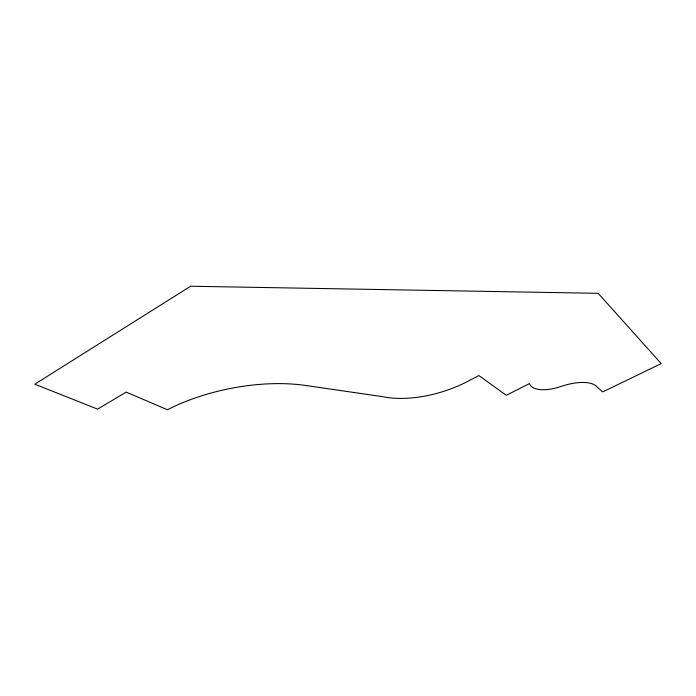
<?xml version="1.0" encoding="UTF-8"?>
<svg xmlns="http://www.w3.org/2000/svg" width="696" height="696" viewBox="0 0 696 696"><rect width="100%" height="100%" fill="white"/><g stroke="black" fill="none" stroke-linecap="round" stroke-linejoin="round"><path stroke-width="1.04" d="M190.626 286.239L34.8 384.192L97.579 409.126L126.228 392.109L167.44 409.761A122.357 55.828 -11.3 0 1 304.074 385.245L382.791 396.685A78.883 39.202 -17.4 0 0 470.861 379.694L478.883 375.553L506.253 395.293L529.499 383.583A30.198 13.346 -20.3 0 0 561.211 386.41A35.774 14.973 -20 0 1 597.064 386.898L602.675 391.944L661.2 363.608L598.177 293.329L190.626 286.239"/></g></svg>
